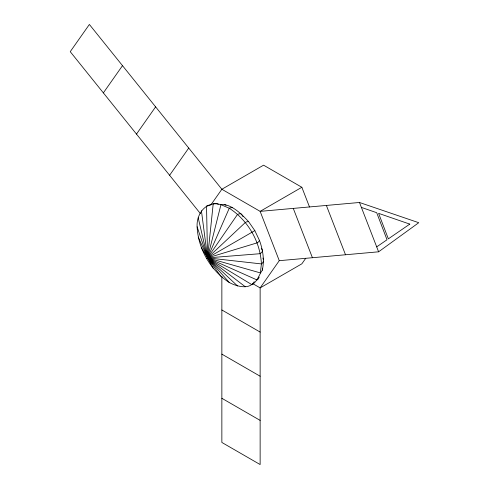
<?xml version="1.0" encoding="UTF-8"?>
<svg xmlns="http://www.w3.org/2000/svg" width="489" height="489" viewBox="0 0 489 489"><rect width="100%" height="100%" fill="white"/><g stroke="black" fill="none" stroke-linecap="round" stroke-linejoin="round"><path stroke-width="0.73" d="M201.419 247.844L207.562 257.886L251.994 284.732C257.507 281.383 258.889 275.056 262.293 270.203C264.555 260.234 262.966 249.946 259.476 240.466L254.818 230.606L248.608 221.639C242.153 214.781 231.376 203.485 220.942 204.695C206.658 200.135 196.242 213.461 197.116 226.798C198.179 249.005 210.563 270.454 229.262 282.483C236.193 286.254 249.421 290.209 254.262 281.64M262.293 270.203L262.446 268.204M259.476 240.466L258.4 242.006L257.104 242.868L207.562 257.886L198.21 237.037M259.194 277.061L258.4 278.809L257.104 279.995L207.562 257.886L197.116 226.798M263.351 261.536L262.666 262.874L261.413 263.919L260.319 272.893L207.562 257.886L198.21 217.819M103.362 92.879L122.501 65.654M136.486 134.078L155.618 106.859M169.604 175.282L188.742 148.057M210.551 205.349L221.859 189.261L263.577 165.178L301.854 187.275L309.506 207M200.362 213.546L70.239 51.675L89.377 24.45L221.859 189.261L260.136 211.358L359.476 202.483L418.761 222.703L378.608 251.804L279.268 260.68L260.136 287.905L260.136 464.55L221.859 442.453L221.859 276.468M305.766 258.247L301.854 263.822L260.136 287.905L252.874 283.712M376.695 246.872L387.031 239.763L376.695 212.697L361.389 207.415M301.854 187.275L260.136 211.358L279.268 260.68M206.529 258.485L254.818 230.606M232.299 207.746L230.796 207.666L229.262 208.235L220.942 204.695L207.562 257.886L213.192 268.229M209.647 205.527L206.529 205.985L207.562 257.886L220.942 276.413M216.774 203.589L214.86 203.4L213.192 203.925L207.562 257.886L229.262 282.483M248.608 221.639L246.731 221.798L245.337 222.489L207.562 257.886L237.587 286.016M217.305 203.815L218.369 204.261M224.262 204.329L226.065 205.197M221.859 309.971L260.136 332.068M221.859 354.128L260.136 376.224M221.859 398.291L260.136 420.387M245.337 286.786L207.562 257.886L201.419 210.722M261.37 248.284L262.446 250.454L262.293 251.639L260.319 253.681L207.562 257.886L229.262 208.235C247.96 220.264 260.344 241.713 261.413 263.919L207.562 257.886L237.587 214.304L240.337 213.607L241.444 214.078L243.009 216.596M359.476 202.483L378.608 251.804M326.377 205.441L345.515 254.763M293.278 208.4L312.416 257.721M262.972 258.045L263.455 259.916M409.788 224.115L388.345 238.858L378.608 213.357L409.788 224.115"/></g></svg>
